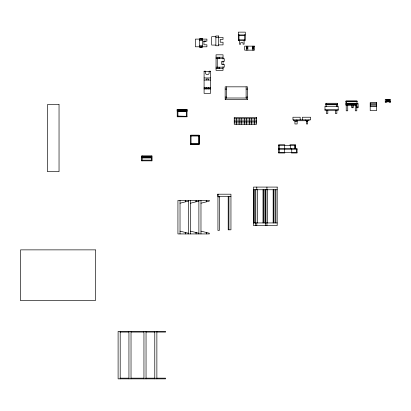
<?xml version="1.0" encoding="UTF-8"?>
<svg xmlns="http://www.w3.org/2000/svg" width="411" height="411" viewBox="0 0 411 411"><rect width="100%" height="100%" fill="white"/><g stroke="black" fill="none" stroke-linecap="round" stroke-linejoin="round"><path stroke-width="0.62" d="M238.308 34.93L238.308 40.519L245.295 40.519L245.295 34.93L245.295 32.14L238.308 32.14L238.308 34.93L245.295 34.93M185.505 232.955L185.608 232.539L185.608 233.931M195.98 232.955L196.088 232.539L196.088 233.931M206.456 232.955L206.563 232.539L206.563 233.931M177.223 109.809L177.223 116.791L177.542 116.472M177.634 116.38L177.922 116.092L186.527 116.318M186.527 116.565L186.651 116.195L186.404 116.441L186.712 116.503M225.166 99.405L226.564 98.008L246.122 98.008L247.514 99.405L247.514 86.834L225.166 86.834L225.166 99.405L247.514 99.405M180.023 203.204L188.402 201.107M190.499 203.204L198.878 201.107M200.974 203.204L209.353 201.107L209.353 200.409L177.927 200.409L177.927 233.931L209.353 233.931L209.353 233.232L200.974 231.141M215.873 36.687L211.68 36.687L211.68 45.066L215.873 45.066M215.873 37.437L223.029 37.391L223.029 39.43L220.234 39.43L220.234 42.22L223.029 42.22L223.029 44.897L218.662 44.897M199.864 39.107L195.384 39.107L195.384 46.792L199.864 46.792M201.786 39.107L206.908 39.107L206.908 41.131L203.938 41.131L203.938 44.799L206.908 44.799L206.908 46.792L201.786 46.792M199.571 40.144L202.366 40.144M203.347 41.192L205.86 41.192M199.571 45.909L202.366 45.909M246.343 47.691L247.833 47.691M252.426 47.691L253.448 47.691M246.343 48.616L247.833 48.616M252.426 48.616L253.448 48.616M216.047 57.221L223.034 57.221M216.047 58.619L224.257 58.619L224.257 61.414L221.637 61.414L221.637 64.378L224.257 64.378L224.257 67.173L216.047 67.173M216.047 68.57L223.034 68.57M204.092 71.365L210.55 71.365M204.092 77.951L210.55 77.951M204.092 80.047L210.55 80.047M204.092 87.558L210.55 87.558M204.092 88.596L210.55 88.596M204.092 88.956L210.55 88.956M225.166 89.053L226.564 89.053M246.122 89.053L247.514 89.053M225.166 97.088L226.564 97.088M246.122 97.088L247.514 97.088M386.237 99.323L385.246 99.323L385.246 102.539L386.237 102.539L386.237 99.323L390.45 99.323L390.45 102.539L389.633 102.539L389.633 99.323M386.237 99.668L389.633 99.668M386.237 100.52L389.633 100.52M386.237 100.818L389.633 100.818M346.011 101.224L357.005 101.224M385.246 101.24L386.237 101.24M389.633 101.24L390.45 101.24M386.237 101.502L389.633 101.502M346.011 101.615L357.005 101.615M346.011 101.769L357.005 101.769M386.237 101.866L389.633 101.866M370.203 103.248L376.646 103.248M346.011 103.5L358.109 103.5L358.109 107.754L356.743 107.754L356.743 103.5M346.011 103.711L357.005 103.711M325.861 104.137L337.297 104.137M346.011 104.276L357.005 104.276M346.011 104.486L357.005 104.486M370.203 104.435L376.646 104.435M346.226 104.579L347.737 104.579L347.737 110.811L346.226 110.811L346.226 102.252M346.226 105.499L355.176 105.452M355.279 105.499L356.789 105.499M370.203 105.838L376.646 105.838M326.236 106.187L324.983 106.187L324.983 110.441L338.181 110.441L338.181 106.187L336.922 106.187M326.082 106.398L337.077 106.398M370.203 106.577L376.646 106.577M351.806 106.978L353.167 106.978M356.743 106.978L358.109 106.978M324.983 109.67L338.181 109.67M177.11 109.824L187.108 109.824M177.922 110.4L186.394 110.4M177.922 110.513L186.394 110.513M177.922 110.867L186.301 110.867M177.922 110.985L186.301 110.985M177.922 111.335L186.301 111.335M177.223 111.453L177.11 109.711L187.108 109.711L187 111.453M177.922 111.453L186.301 111.453M177.223 116.791L187 116.791L187 109.809M234.234 118.717L256.587 118.717M234.234 120.115L256.587 120.115M234.234 121.512L256.587 121.512M294.928 121.522L297.138 121.522M306.421 121.522L307.685 121.522M234.234 122.91L256.587 122.91M190.704 135.152L199.083 135.152M190.956 136.026L199.433 136.026M190.355 143.706L199.433 143.706M190.704 144.055L199.083 144.055L199.083 135.789M278.55 145.443L295.658 145.443M278.55 148.525L297.055 148.525L297.055 153L291.409 153L291.409 152.306M278.55 149.224L297.055 149.224M278.55 152.306L297.055 152.306M142.114 156.01L151.371 156.01M142.114 156.129L151.371 156.129M142.114 156.37L151.371 156.37M142.114 156.868L151.371 156.868M142.114 156.992L151.371 156.992M142.114 157.228L151.371 157.228M142.114 157.367L151.371 157.367M142.114 157.598L151.371 157.598M142.114 157.711L151.371 157.711M142.114 157.927L151.371 157.927M142.114 160.141L151.371 160.141M253.505 189.754L277.189 189.754M230.946 196.294L217.404 196.294L217.404 194.198L230.946 194.198L230.946 229.816L228.197 229.816L228.197 196.294M253.505 222.932L277.189 222.932M120.033 332.067L129.018 332.067M130.945 332.067L143.948 332.067M145.705 332.067L155.332 332.067M156.612 332.067L165.597 332.067L165.597 331.369L118.106 331.369L118.106 378.86L165.597 378.86L165.597 378.161L156.612 378.161M120.033 378.161L129.018 378.161M130.945 378.161L143.948 378.161M145.705 378.161L155.332 378.161M190.499 231.141L198.878 233.232M180.023 231.141L188.402 233.232M186.651 116.441L187 116.791M206.456 201.39L206.563 201.806L206.563 200.409M195.98 201.39L196.088 201.806L196.088 200.409M185.505 201.39L185.608 201.806L185.608 200.409M357.005 103.813L357.005 100.906L346.011 100.906L346.011 105.452M353.167 103.5L353.167 107.754L351.806 107.754L351.806 103.5M337.077 104.456L337.077 106.5M336.861 104.939L336.861 105.976M336.861 110.364L336.861 113.503L335.35 113.503L335.35 110.364M327.808 110.364L327.808 113.503L326.298 113.503L326.298 110.364M326.082 103.593L326.082 106.5M308.969 119.858L308.969 120.736L293.572 120.736L293.572 119.858M307.685 120.736L307.685 123.973L306.421 123.973L306.421 120.736M305.671 119.858L305.671 120.736M302.373 119.858L302.373 117.233L310.618 117.233L310.618 119.858L292.945 119.858L292.945 117.233L300.169 117.233L300.169 119.858M297.138 120.736L297.138 123.973L294.928 123.973L294.928 120.736M296.87 119.858L296.87 120.736M296.357 149.224L296.341 152.306M295.658 148.525L295.658 144.744L290.012 144.744L290.012 145.443M291.759 149.224L291.759 152.306M291.409 148.525L291.409 149.224M290.361 145.443L290.361 148.525M284.772 145.443L284.772 144.744L278.55 144.744L278.55 153L284.772 153L284.772 152.306M284.772 148.525L284.772 149.224M284.422 145.443L284.422 148.525M284.422 149.224L284.422 152.306M279.264 145.443L279.249 148.525M279.264 149.224L279.249 152.306M275.868 189.754L275.868 222.932M275.021 189.754L275.021 222.932M273.705 189.754L273.705 222.932M273.151 189.754L273.151 222.932M267.664 189.754L267.664 222.932M266.939 187.082L266.939 189.754M266.939 222.932L266.939 225.608M265.938 189.754L265.938 222.932M265.727 189.754L265.727 222.932M265.547 222.932L265.547 225.608M264.879 189.754L264.879 222.932M263.564 189.754L263.564 222.932M263.009 189.754L263.009 222.932M257.522 189.754L257.522 222.932M256.798 187.082L256.798 189.754M256.798 222.932L256.798 225.608M255.796 189.754L255.796 222.932M255.406 222.932L255.406 225.608M254.918 189.754L254.918 222.932M254.491 118.589L254.491 120.495M254.491 121.512L254.491 124.307M253.916 189.754L253.916 222.932M253.448 46.14L253.448 50.157M252.426 46.14L252.426 50.157M251.696 118.589L251.696 120.495M251.696 121.512L251.696 124.307M249.6 118.589L249.6 120.495M249.6 121.512L249.6 124.307M247.833 46.14L247.833 50.157M246.456 118.589L246.456 120.495M246.456 121.512L246.456 124.307M246.343 46.14L246.343 50.157M246.122 86.834L246.122 98.008M244.365 118.589L244.365 120.495M244.365 121.512L244.365 124.307M244.098 40.519L244.098 44.188L243.009 44.188L243.009 42.616L240.738 42.616L240.738 44.188L239.382 44.188L239.382 40.519M241.221 118.589L241.221 120.495M241.221 121.512L241.221 124.307M239.125 118.589L239.125 120.495M239.125 121.512L239.125 124.307M236.33 118.589L236.33 120.495M236.33 121.512L236.33 124.307M228.922 196.294L228.922 229.816M226.564 86.834L226.564 98.008M223.034 59.169L223.034 54.817L216.047 54.817L216.047 70.358L223.034 70.358L223.034 66.628M223.034 61.034L223.034 64.763M219.715 57.221L219.715 58.619M219.715 67.173L219.715 68.57M218.128 194.198L218.128 196.294M217.969 57.221L217.969 58.619M217.969 67.173L217.969 68.57M217.27 58.619L217.27 67.173M208.459 80.047L208.459 78.999L206.188 78.999L206.188 80.047M208.459 87.558L208.459 88.956M206.188 87.558L206.188 88.956M201.441 38.572L201.441 40.144M201.441 45.909L201.441 47.476M200.974 200.409L200.974 233.931M200.47 38.572L200.47 40.144M200.47 45.909L200.47 47.476M198.878 200.409L198.878 233.931M198.734 135.327L198.734 144.405M191.053 135.327L191.053 144.405M190.499 200.409L190.499 233.931M188.402 200.409L188.402 233.931M186.301 109.809L186.301 116.092M180.023 200.409L180.023 233.931M177.922 109.809L177.922 116.092M156.868 331.369L156.868 378.86M154.772 331.369L154.772 378.86M151.371 160.84L151.371 155.939L152.07 155.939L152.07 160.84L141.42 160.84L141.42 155.939L142.114 155.939L142.114 160.84M146.044 331.369L146.044 378.86M143.948 331.369L143.948 378.86M131.027 331.369L131.027 378.86M128.931 331.369L128.931 378.86M120.202 331.369L120.202 378.86M239.007 34.93L239.007 40.519L239.007 39.821L244.596 39.821L244.596 40.519L244.596 34.93L244.596 35.629L239.007 35.629L239.007 34.93M177.511 116.256L177.634 116.626L177.511 116.256M218.662 35.988L215.873 35.988L215.873 45.765L218.662 45.765L218.662 35.988M202.366 38.572L199.571 38.572L199.571 47.476L202.366 47.476L202.366 38.572M254.471 46.14L244.694 46.14L244.694 50.157L254.471 50.157L254.471 46.14M205.49 71.19L204.092 71.19L204.092 93.364L210.55 93.364L210.55 71.19L209.158 71.19L209.158 72.588A1.85 1.85 0 0 1 207.324 74.679A1.85 1.85 0 0 1 205.49 72.588L205.49 71.19M376.646 102.55L370.203 102.55L370.203 110.58L376.646 110.58L376.646 102.55M337.297 103.269L325.861 103.269L325.861 104.769L337.297 104.769L337.297 103.269M356.789 104.579L355.279 104.579L355.279 110.811L356.789 110.811L356.789 104.579M59.04 104.6L47.44 104.6L47.44 171.649L59.04 171.649L59.04 104.6M256.587 117.32L234.234 117.32L234.234 124.307L256.587 124.307L256.587 117.32M199.433 135.327L190.355 135.327L190.355 144.405L199.433 144.405L199.433 135.327M277.189 187.082L253.505 187.082L253.505 225.608L277.189 225.608L277.189 187.082M219.335 196.9L217.938 196.9L217.938 230.427L219.335 230.427L219.335 196.9M95.331 249.867L20.55 249.867L20.55 300.682L95.331 300.682L95.331 249.867M294.959 148.525L294.959 145.443L294.944 148.525"/></g></svg>
